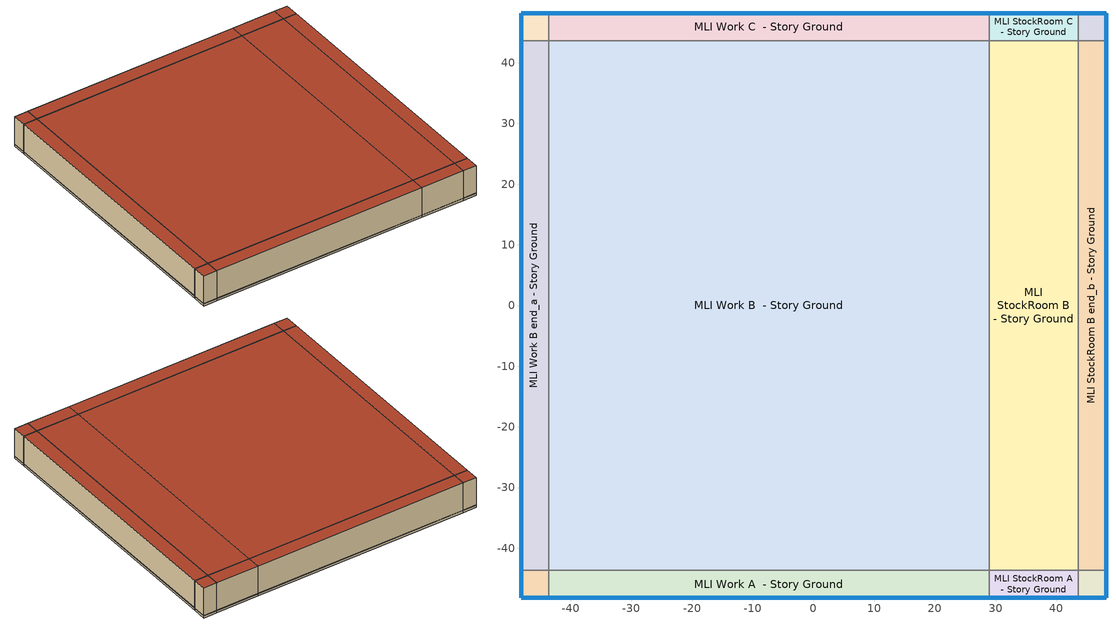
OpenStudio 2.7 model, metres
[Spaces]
MLI Work A end_a - Story Ground
 floor ground: -48.2,-48.2 -48.2,-43.62 -43.62,-43.62 -43.62,-48.2 z0
 wall outside: -48.2,-43.62 -48.2,-48.2 -43.62,-48.2 z0:10.67
 wall to MLI Work B end_a - Story Ground: -43.62,-43.62 -48.2,-43.62 z0:10.67
 wall to MLI Work A  - Story Ground: -43.62,-48.2 -43.62,-43.62 z0:10.67
 window: -48.17,-48.2 -43.65,-48.2 / -48.2,-43.65 -48.2,-48.17 z0.76:0.87
 roof outside: -43.62,-48.2 -43.62,-43.62 -48.2,-43.62 -48.2,-48.2 z10.67
MLI Work B end_a - Story Ground
 floor ground: -48.2,-43.62 -48.2,43.62 -43.62,43.62 -43.62,-43.62 z0
 wall outside: -48.2,43.62 -48.2,-43.62 z0:10.67
 wall to MLI Work C end_a - Story Ground: -43.62,43.62 -48.2,43.62 z0:10.67
 wall to MLI Work B  - Story Ground: -43.62,-43.62 -43.62,43.62 z0:10.67
 window: -48.2,43.6 -48.2,-43.6 z0.76:0.87
 roof outside: -43.62,-43.62 -43.62,43.62 -48.2,43.62 -48.2,-43.62 z10.67
MLI Work C end_a - Story Ground
 floor ground: -48.2,43.62 -48.2,48.2 -43.62,48.2 -43.62,43.62 z0
 wall outside: -43.62,48.2 -48.2,48.2 -48.2,43.62 z0:10.67
 wall to MLI Work C  - Story Ground: -43.62,43.62 -43.62,48.2 z0:10.67
 window: -43.65,48.2 -48.17,48.2 / -48.2,48.17 -48.2,43.65 z0.76:0.87
 roof outside: -43.62,43.62 -43.62,48.2 -48.2,48.2 -48.2,43.62 z10.67
MLI Work A  - Story Ground
 floor ground: -43.62,-48.2 -43.62,-43.62 28.92,-43.62 28.92,-48.2 z0
 wall outside: -43.62,-48.2 28.92,-48.2 z0:10.67
 wall to MLI Work B  - Story Ground: 28.92,-43.62 -43.62,-43.62 z0:10.67
 wall to MLI StockRoom A  - Story Ground: 28.92,-48.2 28.92,-43.62 z0:10.67
 window: -43.6,-48.2 28.89,-48.2 z0.76:0.87
 roof outside: 28.92,-48.2 28.92,-43.62 -43.62,-43.62 -43.62,-48.2 z10.67
MLI Work B  - Story Ground
 floor ground: -43.62,-43.62 -43.62,43.62 28.92,43.62 28.92,-43.62 z0
 wall to MLI Work C  - Story Ground: 28.92,43.62 -43.62,43.62 z0:10.67
 wall to MLI StockRoom B  - Story Ground: 28.92,-43.62 28.92,43.62 z0:10.67
 roof outside: 28.92,-43.62 28.92,43.62 -43.62,43.62 -43.62,-43.62 z10.67
MLI Work C  - Story Ground
 floor ground: -43.62,43.62 -43.62,48.2 28.92,48.2 28.92,43.62 z0
 wall outside: 28.92,48.2 -43.62,48.2 z0:10.67
 wall to MLI StockRoom C  - Story Ground: 28.92,43.62 28.92,48.2 z0:10.67
 window: 28.89,48.2 -43.6,48.2 z0.76:0.87
 roof outside: 28.92,43.62 28.92,48.2 -43.62,48.2 -43.62,43.62 z10.67
MLI StockRoom A  - Story Ground
 floor ground: 28.92,-48.2 28.92,-43.62 43.62,-43.62 43.62,-48.2 z0
 wall outside: 28.92,-48.2 43.62,-48.2 z0:10.67
 wall to MLI StockRoom B  - Story Ground: 43.62,-43.62 28.92,-43.62 z0:10.67
 wall to MLI StockRoom A end_b - Story Ground: 43.62,-48.2 43.62,-43.62 z0:10.67
 window: 28.94,-48.2 43.6,-48.2 z0.76:0.87
 roof outside: 43.62,-48.2 43.62,-43.62 28.92,-43.62 28.92,-48.2 z10.67
MLI StockRoom B  - Story Ground
 floor ground: 28.92,-43.62 28.92,43.62 43.62,43.62 43.62,-43.62 z0
 wall to MLI StockRoom C  - Story Ground: 43.62,43.62 28.92,43.62 z0:10.67
 wall to MLI StockRoom B end_b - Story Ground: 43.62,-43.62 43.62,43.62 z0:10.67
 roof outside: 43.62,-43.62 43.62,43.62 28.92,43.62 28.92,-43.62 z10.67
MLI StockRoom C  - Story Ground
 floor ground: 28.92,43.62 28.92,48.2 43.62,48.2 43.62,43.62 z0
 wall outside: 43.62,48.2 28.92,48.2 z0:10.67
 wall to MLI StockRoom C end_b - Story Ground: 43.62,43.62 43.62,48.2 z0:10.67
 window: 43.6,48.2 28.94,48.2 z0.76:0.87
 roof outside: 43.62,43.62 43.62,48.2 28.92,48.2 28.92,43.62 z10.67
MLI StockRoom A end_b - Story Ground
 floor ground: 43.62,-48.2 43.62,-43.62 48.2,-43.62 48.2,-48.2 z0
 wall outside: 43.62,-48.2 48.2,-48.2 48.2,-43.62 z0:10.67
 wall to MLI StockRoom B end_b - Story Ground: 48.2,-43.62 43.62,-43.62 z0:10.67
 window: 48.2,-48.17 48.2,-43.65 / 43.65,-48.2 48.17,-48.2 z0.76:0.87
 roof outside: 48.2,-48.2 48.2,-43.62 43.62,-43.62 43.62,-48.2 z10.67
MLI StockRoom B end_b - Story Ground
 floor ground: 43.62,-43.62 43.62,43.62 48.2,43.62 48.2,-43.62 z0
 wall outside: 48.2,-43.62 48.2,43.62 z0:10.67
 wall to MLI StockRoom C end_b - Story Ground: 48.2,43.62 43.62,43.62 z0:10.67
 window: 48.2,-43.6 48.2,43.6 z0.76:0.87
 roof outside: 48.2,-43.62 48.2,43.62 43.62,43.62 43.62,-43.62 z10.67
MLI StockRoom C end_b - Story Ground
 floor ground: 43.62,43.62 43.62,48.2 48.2,48.2 48.2,43.62 z0
 wall outside: 48.2,43.62 48.2,48.2 43.62,48.2 z0:10.67
 window: 48.17,48.2 43.65,48.2 / 48.2,43.65 48.2,48.17 z0.76:0.87
 roof outside: 48.2,43.62 48.2,48.2 43.62,48.2 43.62,43.62 z10.67
[Building]
DEER Pre-1975|MLI
[Site]
Site 1
[ClimateZones]
Climate Zone Institution Name 1=CEC; Climate Zone Document Name 1=California Climate Zone Descriptions; Climate Zone Document Year 1=1995; Climate Zone Value 1=6
[SizingPeriod:DesignDay] Barometric Pressure {Pa}=100977; Sky Clearness=0; Rain Indicator=0; Snow Indicator=0; Day of Month=21; Daylight Saving Time Indicator=0; Humidity Indicating Type=Wetbulb; Dry-Bulb Temperature Range Modifier Type=DefaultMultipliers
Name | Maximum Dry-Bulb Temperature {C} | Daily Dry-Bulb Temperature Range {deltaC} | Humidity Indicating Conditions at Maximum Dry-Bulb | Wind Speed {m/s} | Wind Direction {deg} | Month | Day Type | Solar Model Indicator | ASHRAE Taub | ASHRAE Taud
Houston Bush Intercontinental Ann Clg .4% Condns DB=>MWB | 36 | 10.1 | 24.8 | 3.5 | 170 | 7 | SummerDesignDay | ASHRAETau | 0.499 | 1.97
Houston Bush Intercontinental Ann Htg 99.6% Condns DB | -1.6 | 0 | -1.6 | 2.8 | 0 | 1 | WinterDesignDay | ASHRAEClearSky
[SpaceType] Standards Building Type=MLI
Name | Standards Space Type
MLI StockRoom | StockRoom
MLI Work | Work
[BuildingStory]
Story Ground: Nominal Z Coordinate {m}=0; Nominal Floor to Floor Height {m}=10.668
[Space] Building Story=Story Ground
Name | Space Type | Thermal Zone
MLI Work A end_a - Story Ground | MLI Work | Zone MLI Work A end_a - Story Ground
MLI Work B end_a - Story Ground | MLI Work | Zone MLI Work B end_a - Story Ground
MLI Work C end_a - Story Ground | MLI Work | Zone MLI Work C end_a - Story Ground
MLI Work A  - Story Ground | MLI Work | Zone MLI Work A  - Story Ground
MLI Work B  - Story Ground | MLI Work | Zone MLI Work B  - Story Ground
MLI Work C  - Story Ground | MLI Work | Zone MLI Work C  - Story Ground
MLI StockRoom A  - Story Ground | MLI StockRoom | Zone MLI StockRoom A  - Story Ground
MLI StockRoom B  - Story Ground | MLI StockRoom | Zone MLI StockRoom B  - Story Ground
MLI StockRoom C  - Story Ground | MLI StockRoom | Zone MLI StockRoom C  - Story Ground
MLI StockRoom A end_b - Story Ground | MLI StockRoom | Zone MLI StockRoom A end_b - Story Ground
MLI StockRoom B end_b - Story Ground | MLI StockRoom | Zone MLI StockRoom B end_b - Story Ground
MLI StockRoom C end_b - Story Ground | MLI StockRoom | Zone MLI StockRoom C end_b - Story Ground
[ThermalZone] Multiplier=1; Use Ideal Air Loads=No
Zone MLI Work A end_a - Story Ground; Zone MLI Work B end_a - Story Ground; Zone MLI Work C end_a - Story Ground; Zone MLI Work A  - Story Ground; Zone MLI Work B  - Story Ground; Zone MLI Work C  - Story Ground; Zone MLI StockRoom A  - Story Ground; Zone MLI StockRoom B  - Story Ground; Zone MLI StockRoom C  - Story Ground; Zone MLI StockRoom A end_b - Story Ground; Zone MLI StockRoom B end_b - Story Ground; Zone MLI StockRoom C end_b - Story Ground
[Sizing:Zone] Zone Cooling Design Supply Air Temperature Input Method=SupplyAirTemperature; Zone Cooling Design Supply Air Temperature {C}=14; Zone Cooling Design Supply Air Temperature Difference {deltaC}=11.11; Zone Heating Design Supply Air Temperature Input Method=SupplyAirTemperature; Zone Heating Design Supply Air Temperature {C}=40; Zone Heating Design Supply Air Temperature Difference {deltaC}=11.11; Zone Cooling Design Supply Air Humidity Ratio {kg-H2O/kg-air}=0.0085; Zone Heating Design Supply Air Humidity Ratio {kg-H2O/kg-air}=0.008; Cooling Design Air Flow Method=DesignDay; Heating Design Air Flow Method=DesignDay; Account for Dedicated Outdoor Air System=No; Dedicated Outdoor Air System Control Strategy=NeutralSupplyAir; Dedicated Outdoor Air Low Setpoint Temperature for Design {C}=autosize; Dedicated Outdoor Air High Setpoint Temperature for Design {C}=autosize
Zone MLI Work A end_a - Story Ground; Zone MLI Work B end_a - Story Ground; Zone MLI Work C end_a - Story Ground; Zone MLI Work A  - Story Ground; Zone MLI Work B  - Story Ground; Zone MLI Work C  - Story Ground; Zone MLI StockRoom A  - Story Ground; Zone MLI StockRoom B  - Story Ground; Zone MLI StockRoom C  - Story Ground; Zone MLI StockRoom A end_b - Story Ground; Zone MLI StockRoom B end_b - Story Ground; Zone MLI StockRoom C end_b - Story Ground
